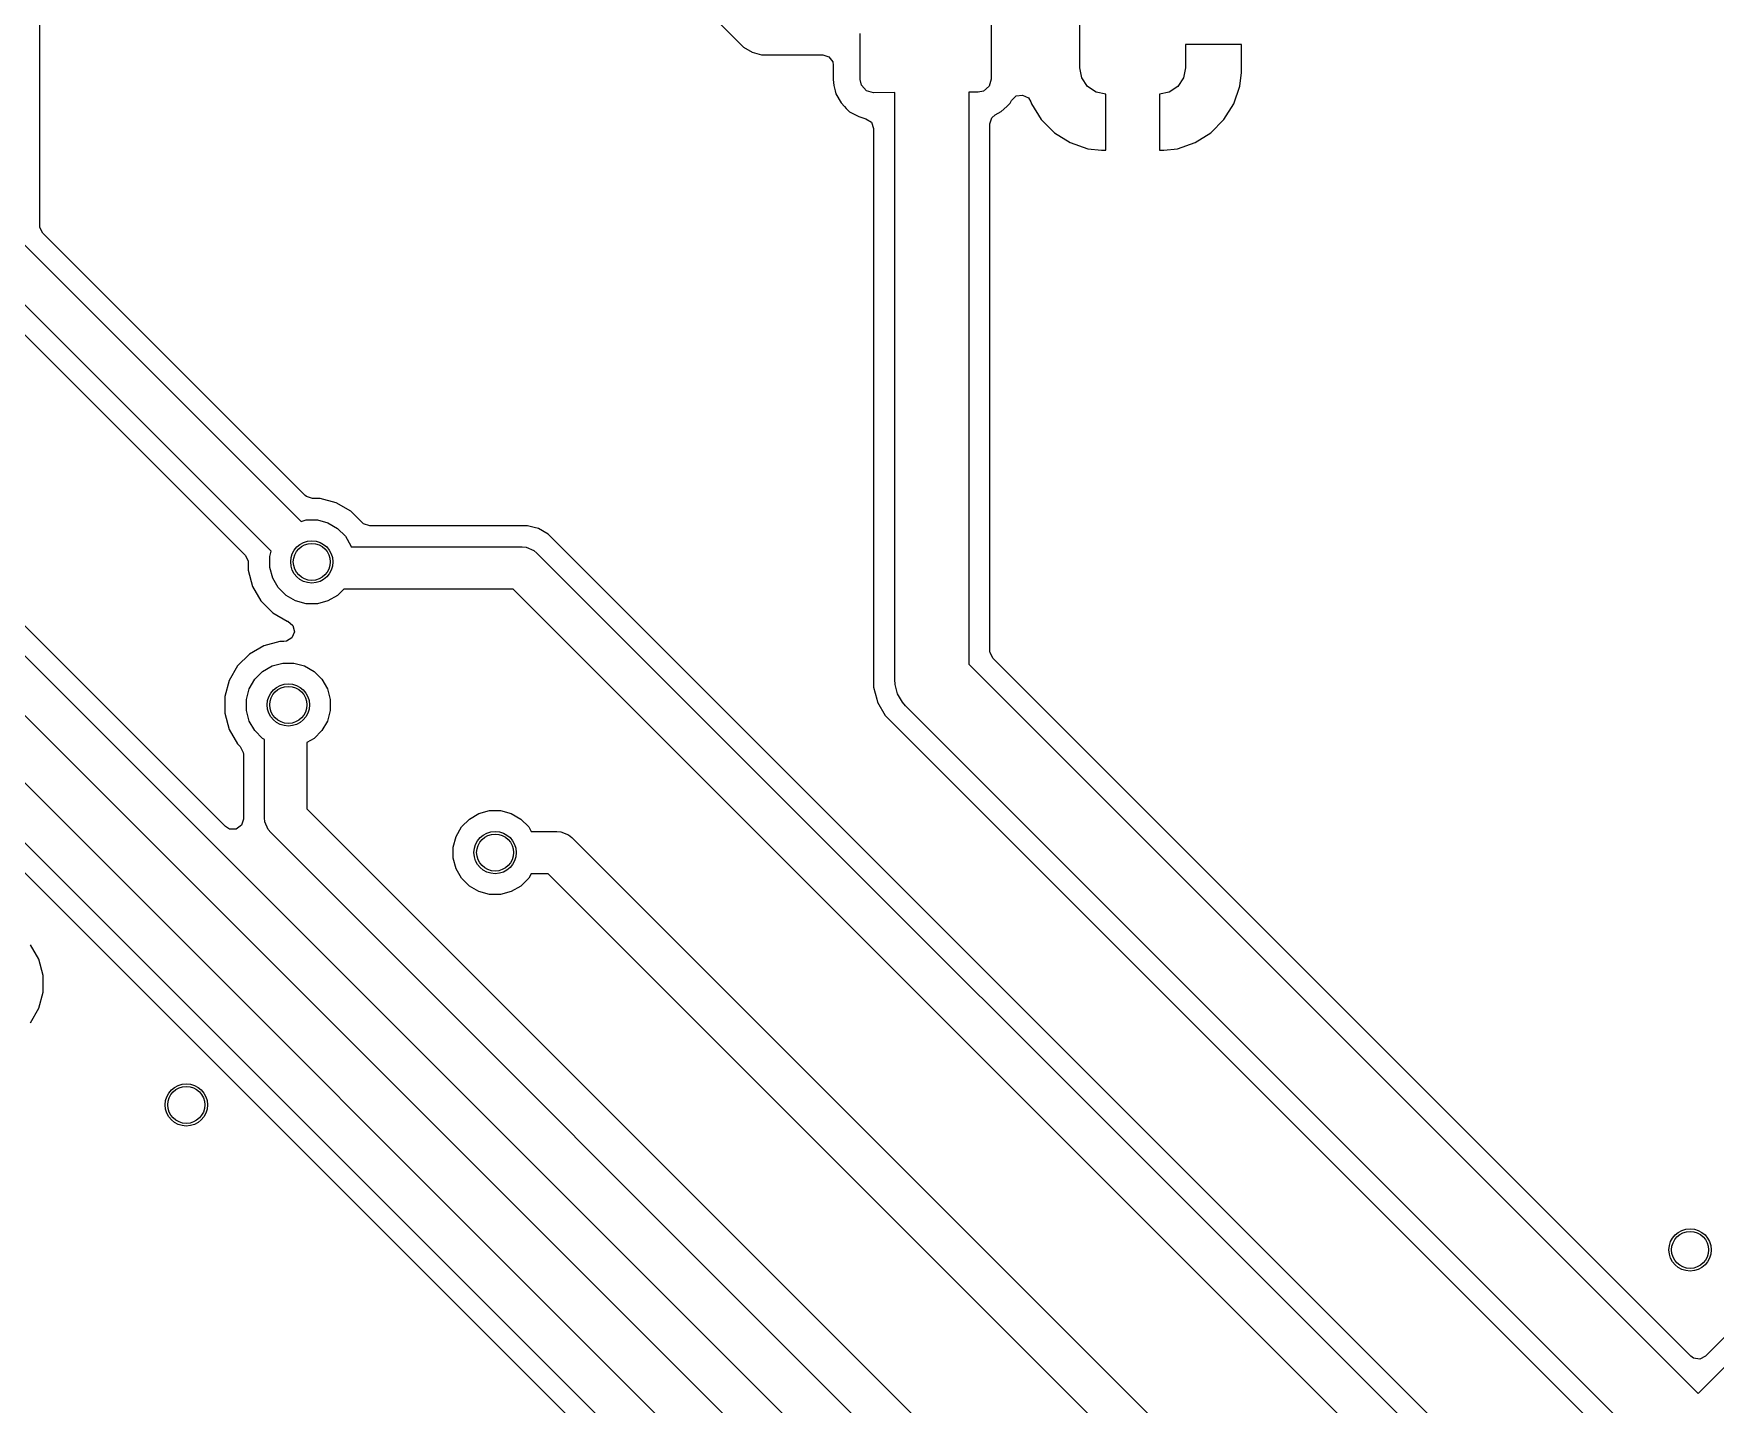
# Model space of a CAD drawing. Extents: x 0.23 to 2.97, y 0.23 to 2.17.
# Drawn here: x 1.933 to 2.559, y 0.694 to 1.205 of the extents above; entities that cross this region are included whole.
import ezdxf

# ---------------------------------------------------------------- set-up
doc = ezdxf.new("R2010")
doc.units = 0
doc.header["$MEASUREMENT"] = 0
doc.layers.add('BLACK', color=7, linetype='CONTINUOUS')

msp = doc.modelspace()

# ---------------------------------------------------------------- linework, layer by layer
at = {"layer": 'BLACK', "linetype": 'CONTINUOUS'}
for p, q in [((1.93541, 1.1335), (1.93541, 1.33807)), ((2.28975, 1.24421), (2.28975, 1.1881)), ((2.16096, 1.23653), (2.19753, 1.19996)), ((2.32272, 1.1923), (2.32272, 1.2297)), ((2.241, 1.18791), (2.241, 1.20509)), ((2.19753, 1.19996), (2.20067, 1.19814)), ((2.20067, 1.19814), (2.20418, 1.1972)), ((2.20418, 1.1972), (2.20782, 1.1972)), ((2.20782, 1.1972), (2.22704, 1.1972)), ((2.22704, 1.1972), (2.22933, 1.19646)), ((2.22933, 1.19646), (2.23075, 1.19451)), ((2.38295, 1.201), (2.36209, 1.201)), ((2.36209, 1.201), (2.36209, 1.1923)), ((2.38295, 1.19057), (2.38295, 1.201)), ((2.38295, 1.201), (2.38295, 1.201)), ((2.23075, 1.19451), (2.23094, 1.1933)), ((2.23094, 1.1933), (2.23094, 1.18791)), ((2.32347, 1.18853), (2.32272, 1.1923)), ((2.36209, 1.1923), (2.36134, 1.18853)), ((2.38237, 1.18542), (2.38295, 1.19057)), ((2.38295, 1.19057), (2.38295, 1.19057)), ((2.23094, 1.18791), (2.23118, 1.18574)), ((2.23118, 1.18574), (2.23118, 1.18574)), ((2.23118, 1.18574), (2.23163, 1.18369)), ((2.23163, 1.18369), (2.23163, 1.18369)), ((2.23163, 1.18369), (2.23192, 1.18263)), ((2.24145, 1.18586), (2.241, 1.18791)), ((2.24326, 1.18379), (2.24145, 1.18586)), ((2.24591, 1.18302), (2.24326, 1.18379)), ((2.28897, 1.18546), (2.28689, 1.18366)), ((2.28975, 1.1881), (2.28897, 1.18546)), ((2.3256, 1.18534), (2.32347, 1.18853)), ((2.32879, 1.18321), (2.3256, 1.18534)), ((2.3592, 1.18534), (2.35601, 1.18321)), ((2.36134, 1.18853), (2.3592, 1.18534)), ((2.38009, 1.17889), (2.38237, 1.18542)), ((2.38237, 1.18542), (2.38237, 1.18542)), ((2.23192, 1.18263), (2.23388, 1.17923)), ((2.23388, 1.17923), (2.23508, 1.17786)), ((2.23508, 1.17786), (2.23569, 1.17716)), ((2.25382, 1.18306), (2.24591, 1.18302)), ((2.25382, 0.96441), (2.25382, 1.18306)), ((2.28489, 1.18322), (2.28138, 1.1832)), ((2.28138, 1.1832), (2.28138, 0.97012)), ((2.28689, 1.18366), (2.28489, 1.18322)), ((2.29348, 1.17606), (2.29556, 1.17786)), ((2.29556, 1.17786), (2.29681, 1.17915)), ((2.29681, 1.17915), (2.29733, 1.18015)), ((2.29733, 1.18015), (2.29905, 1.18183)), ((2.29905, 1.18183), (2.30143, 1.18218)), ((2.30143, 1.18218), (2.30357, 1.18107)), ((2.30357, 1.18107), (2.30446, 1.17963)), ((2.30446, 1.17963), (2.30472, 1.17889)), ((2.30472, 1.17889), (2.3084, 1.17303)), ((2.3324, 1.18249), (2.32879, 1.18321)), ((2.3324, 1.16159), (2.3324, 1.18249)), ((2.35601, 1.18321), (2.3524, 1.18249)), ((2.3524, 1.18249), (2.3524, 1.16159)), ((2.37641, 1.17303), (2.38009, 1.17889)), ((2.23569, 1.17716), (2.23699, 1.17592)), ((2.23699, 1.17592), (2.24048, 1.17412)), ((2.24048, 1.17412), (2.24311, 1.17336)), ((2.24311, 1.17336), (2.2451, 1.17201)), ((2.2451, 1.17201), (2.24592, 1.16975)), ((2.28927, 1.1714), (2.29002, 1.17369)), ((2.28927, 0.975), (2.28927, 1.1714)), ((2.29002, 1.17369), (2.29124, 1.17478)), ((2.29124, 1.17478), (2.29348, 1.17606)), ((2.3084, 1.17303), (2.31329, 1.16814)), ((2.37151, 1.16814), (2.37641, 1.17303)), ((2.24592, 1.16975), (2.24593, 1.16962)), ((2.24593, 1.16962), (2.24593, 0.96156)), ((2.31329, 1.16814), (2.31329, 1.16814)), ((2.31329, 1.16814), (2.31915, 1.16446)), ((2.36565, 1.16446), (2.37151, 1.16814)), ((2.31915, 1.16446), (2.32568, 1.16217)), ((2.32568, 1.16217), (2.32568, 1.16217)), ((2.32568, 1.16217), (2.33083, 1.16159)), ((2.33083, 1.16159), (2.33083, 1.16159)), ((2.33083, 1.16159), (2.3324, 1.16159)), ((2.3324, 1.16159), (2.3324, 1.16159)), ((2.3524, 1.16159), (2.3524, 1.16159)), ((2.3524, 1.16159), (2.35397, 1.16159)), ((2.35397, 1.16159), (2.35912, 1.16217)), ((2.35397, 1.16159), (2.35397, 1.16159)), ((2.35912, 1.16217), (2.36565, 1.16446)), ((2.35912, 1.16217), (2.35912, 1.16217)), ((1.92752, 1.12862), (2.03277, 1.02337)), ((1.93546, 1.13289), (1.93541, 1.1335)), ((1.93655, 1.13074), (1.93546, 1.13289)), ((2.03425, 1.03305), (1.93655, 1.13074)), ((2.00459, 0.90971), (1.79916, 1.11514)), ((1.90703, 1.11567), (2.01195, 1.01075)), ((2.02163, 1.01223), (1.91408, 1.11979)), ((1.79505, 1.10809), (2.25856, 0.64458)), ((2.24512, 0.63575), (1.78622, 1.09465)), ((1.77426, 1.08147), (2.18258, 0.67315)), ((2.16913, 0.66432), (1.76543, 1.06803)), ((2.03471, 1.03265), (2.03425, 1.03305)), ((2.037, 1.03191), (2.03471, 1.03265)), ((2.03984, 1.03191), (2.037, 1.03191)), ((2.04586, 1.0303), (2.03984, 1.03191)), ((2.03984, 1.03191), (2.03984, 1.03191)), ((2.05125, 1.02719), (2.04586, 1.0303)), ((2.05554, 1.02289), (2.05125, 1.02719)), ((2.03277, 1.02337), (2.03468, 1.02388)), ((2.03468, 1.02388), (2.03879, 1.02388)), ((2.03879, 1.02388), (2.04276, 1.02282)), ((2.04276, 1.02282), (2.04632, 1.02076)), ((2.05601, 1.0225), (2.05554, 1.02289)), ((2.0583, 1.02175), (2.05601, 1.0225)), ((2.11709, 1.02175), (2.0583, 1.02175)), ((2.11955, 1.02109), (2.11709, 1.02175)), ((2.11709, 1.02175), (2.11709, 1.02175)), ((2.1211, 1.02068), (2.11955, 1.02109)), ((2.04632, 1.02076), (2.04923, 1.01785)), ((2.04923, 1.01785), (2.05128, 1.01429)), ((2.1247, 1.0186), (2.1211, 1.02068)), ((2.1211, 1.02068), (2.1211, 1.02068)), ((2.49368, 0.64962), (2.1247, 1.0186)), ((2.1247, 1.0186), (2.1247, 1.0186)), ((2.1247, 1.0186), (2.1247, 1.0186)), ((2.1247, 1.0186), (2.1247, 1.0186)), ((2.01195, 1.01075), (2.01304, 1.00861)), ((2.01304, 1.00861), (2.01309, 1.008)), ((2.02112, 1.01032), (2.02163, 1.01223)), ((2.02112, 1.00621), (2.02112, 1.01032)), ((2.05128, 1.01429), (2.0514, 1.01386)), ((2.0514, 1.01386), (2.11502, 1.01386)), ((2.11502, 1.01386), (2.11655, 1.01371)), ((2.11655, 1.01371), (2.11939, 1.01253)), ((2.11939, 1.01253), (2.12058, 1.01155)), ((2.12058, 1.01155), (2.48957, 0.64257)), ((2.01309, 1.008), (2.01309, 1.00516)), ((2.01309, 1.00516), (2.0147, 0.99914)), ((2.02218, 1.00224), (2.02112, 1.00621)), ((2.02424, 0.99868), (2.02218, 1.00224)), ((2.0147, 0.99914), (2.01781, 0.99375)), ((2.02715, 0.99577), (2.02424, 0.99868)), ((2.04866, 0.99811), (2.04632, 0.99577)), ((2.11175, 0.99811), (2.04866, 0.99811)), ((2.47613, 0.63374), (2.11175, 0.99811)), ((2.01781, 0.99375), (2.02222, 0.98935)), ((2.03071, 0.99372), (2.02715, 0.99577)), ((2.03468, 0.99265), (2.03071, 0.99372)), ((2.03879, 0.99265), (2.03468, 0.99265)), ((2.04276, 0.99372), (2.03879, 0.99265)), ((2.04632, 0.99577), (2.04276, 0.99372)), ((1.83796, 0.98433), (2.1601, 0.6622)), ((2.02222, 0.98935), (2.02761, 0.98624)), ((2.02761, 0.98624), (2.02761, 0.98624)), ((2.02761, 0.98624), (2.02761, 0.98624)), ((2.02761, 0.98624), (2.02784, 0.98614)), ((2.02784, 0.98614), (2.02967, 0.98458)), ((2.02967, 0.98458), (2.03023, 0.98223)), ((2.01887, 0.97703), (2.01348, 0.97392)), ((2.02488, 0.97864), (2.01887, 0.97703)), ((2.02635, 0.97864), (2.02488, 0.97864)), ((2.02726, 0.97875), (2.02635, 0.97864)), ((2.02931, 0.98001), (2.02726, 0.97875)), ((2.03023, 0.98223), (2.02931, 0.98001)), ((2.01348, 0.97392), (2.00907, 0.96952)), ((2.28932, 0.97439), (2.28927, 0.975)), ((2.29041, 0.97225), (2.28932, 0.97439)), ((2.55024, 0.71242), (2.29041, 0.97225)), ((2.00907, 0.96952), (2.00596, 0.96413)), ((2.01344, 0.96103), (2.0155, 0.96459)), ((2.0155, 0.96459), (2.01841, 0.96749)), ((2.01841, 0.96749), (2.02197, 0.96955)), ((2.02197, 0.96955), (2.02594, 0.97061)), ((2.02594, 0.97061), (2.03005, 0.97061)), ((2.03005, 0.97061), (2.03402, 0.96955)), ((2.03402, 0.96955), (2.03758, 0.96749)), ((2.03758, 0.96749), (2.04049, 0.96459)), ((2.04049, 0.96459), (2.04254, 0.96103)), ((2.28138, 0.97012), (2.55299, 0.6985)), ((2.00596, 0.96413), (2.00435, 0.95811)), ((2.01238, 0.95706), (2.01344, 0.96103)), ((2.04254, 0.96103), (2.04361, 0.95706)), ((2.24593, 0.96156), (2.24713, 0.95708)), ((2.25394, 0.96261), (2.25382, 0.96441)), ((2.25487, 0.95914), (2.25394, 0.96261)), ((2.25667, 0.95602), (2.25487, 0.95914)), ((2.00435, 0.95811), (2.00435, 0.95189)), ((2.01238, 0.95294), (2.01238, 0.95706)), ((2.01344, 0.94897), (2.01238, 0.95294)), ((2.04361, 0.95294), (2.04254, 0.94897)), ((2.04361, 0.95706), (2.04361, 0.95294)), ((2.24713, 0.95708), (2.2474, 0.95604)), ((2.2474, 0.95604), (2.25026, 0.9511)), ((2.25785, 0.95467), (2.25667, 0.95602)), ((2.53921, 0.67331), (2.25785, 0.95467)), ((2.00435, 0.95189), (2.00596, 0.94587)), ((2.00596, 0.94587), (2.00907, 0.94048)), ((2.0155, 0.94541), (2.01344, 0.94897)), ((2.04254, 0.94897), (2.04049, 0.94541)), ((2.25026, 0.9511), (2.53018, 0.67118)), ((2.00907, 0.94048), (2.0101, 0.93946)), ((2.0101, 0.93946), (2.01119, 0.93731)), ((2.01841, 0.94251), (2.0155, 0.94541)), ((2.01913, 0.94209), (2.01841, 0.94251)), ((2.01913, 0.91299), (2.01913, 0.94209)), ((2.03758, 0.94251), (2.03488, 0.94095)), ((2.03488, 0.94095), (2.03488, 0.91625)), ((2.04049, 0.94541), (2.03758, 0.94251)), ((2.01119, 0.93731), (2.01124, 0.9367)), ((2.01124, 0.9367), (2.01124, 0.91247)), ((2.03488, 0.91625), (2.3349, 0.61624)), ((2.09541, 0.91249), (2.09897, 0.91455)), ((2.09897, 0.91455), (2.10294, 0.91561)), ((2.10294, 0.91561), (2.10706, 0.91561)), ((2.10706, 0.91561), (2.11103, 0.91455)), ((2.11103, 0.91455), (2.11459, 0.91249)), ((2.00614, 0.90876), (2.00459, 0.90971)), ((2.00855, 0.90876), (2.00614, 0.90876)), ((2.0105, 0.91018), (2.00855, 0.90876)), ((2.01124, 0.91247), (2.0105, 0.91018)), ((2.01929, 0.91146), (2.01913, 0.91299)), ((2.02046, 0.90862), (2.01929, 0.91146)), ((2.02144, 0.90742), (2.02046, 0.90862)), ((2.09045, 0.90603), (2.09251, 0.90959)), ((2.09251, 0.90959), (2.09541, 0.91249)), ((2.11459, 0.91249), (2.11749, 0.90959)), ((2.11749, 0.90959), (2.11848, 0.90787)), ((2.32146, 0.60741), (2.02144, 0.90742)), ((2.08939, 0.90206), (2.09045, 0.90603)), ((2.08939, 0.89794), (2.08939, 0.90206)), ((2.11848, 0.90787), (2.12799, 0.90787)), ((2.12799, 0.90787), (2.12953, 0.90772)), ((2.12953, 0.90772), (2.13237, 0.90655)), ((2.13237, 0.90655), (2.13356, 0.90557)), ((2.13356, 0.90557), (2.40671, 0.63242)), ((2.09045, 0.89397), (2.08939, 0.89794)), ((2.09251, 0.89041), (2.09045, 0.89397)), ((2.09541, 0.88751), (2.09251, 0.89041)), ((2.11749, 0.89041), (2.11459, 0.88751)), ((2.11848, 0.89213), (2.11749, 0.89041)), ((2.12473, 0.89213), (2.11848, 0.89213)), ((2.39327, 0.62359), (2.12473, 0.89213)), ((2.09897, 0.88545), (2.09541, 0.88751)), ((2.10294, 0.88439), (2.09897, 0.88545)), ((2.10706, 0.88439), (2.10294, 0.88439)), ((2.11103, 0.88545), (2.10706, 0.88439)), ((2.11459, 0.88751), (2.11103, 0.88545)), ((1.93507, 0.86026), (1.93196, 0.86565)), ((1.93669, 0.85425), (1.93507, 0.86026)), ((1.93669, 0.84803), (1.93669, 0.85425)), ((1.93507, 0.84201), (1.93669, 0.84803)), ((1.93196, 0.83662), (1.93507, 0.84201)), ((2.55299, 0.6985), (2.64382, 0.78929)), ((2.63478, 0.79142), (2.55575, 0.71242)), ((2.55123, 0.7117), (2.55024, 0.71242)), ((2.5536, 0.71133), (2.55123, 0.7117)), ((2.55575, 0.71242), (2.5536, 0.71133))]:
    msp.add_line(p, q, dxfattribs=at)
at = {"layer": 'BLACK'}
for centre in [(2.03673, 1.00827), (2.02799, 0.955), (2.105, 0.9), (1.99, 0.806), (2.55, 0.752)]:
    msp.add_circle(centre, 0.00787, dxfattribs=at)
at = {"layer": 'WHITE'}
for centre in [(2.03673, 1.00827), (2.02799, 0.955), (2.105, 0.9), (1.99, 0.806), (2.55, 0.752)]:
    msp.add_circle(centre, 0.00689, dxfattribs=at)

doc.saveas('drawing.dxf')
